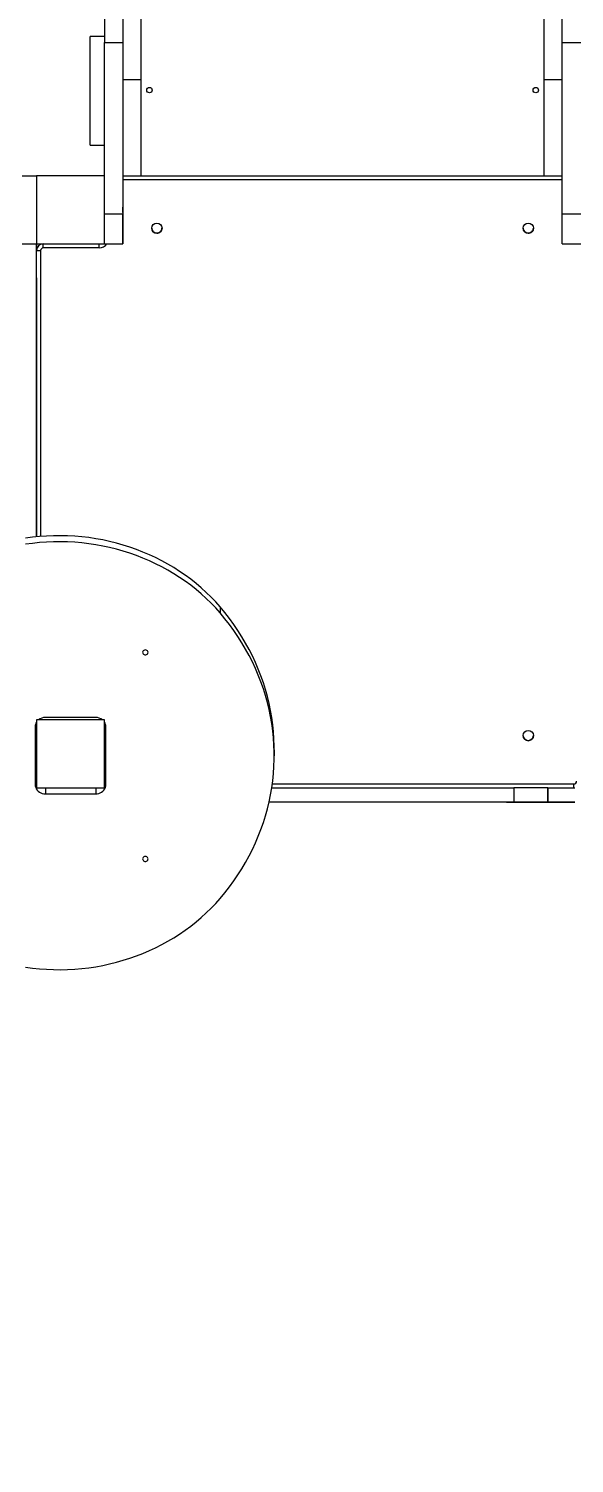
# Model space of a CAD drawing. Header units: millimetres. Extents: x -8422 to 28150, y -6982 to 5510.
# Drawn here: x -3450 to -2648, y 20 to 2129 of the extents above; entities that cross this region are included whole.
import ezdxf

# ---------------------------------------------------------------- set-up
doc = ezdxf.new("R2010")
doc.units = ezdxf.units.MM
for name, color, linetype in [('DIKOM_ОБЪЕКТ', 7, 'Continuous'), ('DIKOM_РАЗМЕР_ЗОНА', 7, 'Continuous'), ('DIKOM_РАЗМЕР_ОБЪЕКТА', 7, 'Continuous')]:
    doc.layers.add(name, color=color, linetype=linetype)
doc.styles.add('style1', font='arial.ttf', dxfattribs={"width": 0.8})
doc.dimstyles.new('1-50', dxfattribs={"dimtxt": 300, "dimasz": 200, "dimexe": 100, "dimexo": 0, "dimgap": 100, "dimtad": 1, "dimdec": 0, "dimtxsty": 'style1', "dimcen": 0, "dimclrd": 7, "dimclre": 7, "dimadec": 1, "dimazin": 2, "dimtfac": 1, "dimtdec": 0, "dimtmove": 1, "dimatfit": 3, "dimfxl": 0, "dimlwd": 25, "dimlwe": 18, "dimarcsym": 0})

# ---------------------------------------------------------------- blocks, each defined once
blk = doc.blocks.new('*D0')
at = {"layer": 'Defpoints', "color": 0, "transparency": 16777216}
for p in [(1363.3, 4015), (-6011, -2710), (-2661.5, -2710)]:
    blk.add_point(p, dxfattribs=at)
at = {"layer": 'DIKOM_РАЗМЕР_ОБЪЕКТА', "color": 7, "lineweight": 18, "transparency": 16777216}
for p, q in [((1363.3, 4015), (-6111, 4015)), ((-2661.5, -2710), (-6111, -2710))]:
    blk.add_line(p, q, dxfattribs=at)
at = {"layer": 'DIKOM_РАЗМЕР_ОБЪЕКТА', "color": 7, "lineweight": 25, "transparency": 16777216}
blk.add_line((-6011, 3815), (-6011, -2510), dxfattribs=at)
at = {"layer": 'DIKOM_РАЗМЕР_ОБЪЕКТА', "color": 7, "transparency": 16777216}
for points in [[(-6044.3, 3815), (-5977.6, 3815), (-6011, 4015)], [(-6044.3, -2510), (-5977.6, -2510), (-6011, -2710)]]:
    blk.add_solid(points, dxfattribs=at)
at = {"layer": 'DIKOM_РАЗМЕР_ОБЪЕКТА', "color": 0, "transparency": 16777216, "insert": (-6264.1, 652.5), "char_height": 300, "attachment_point": 5, "rotation": 90, "style": 'style1'}
blk.add_mtext('6700', dxfattribs=at)
blk = doc.blocks.new('*D1')
at = {"layer": 'Defpoints', "color": 0, "transparency": 16777216}
for p in [(-5348.3, 1737), (6047.5, 1360.2), (6047.5, -3315.3)]:
    blk.add_point(p, dxfattribs=at)
at = {"layer": 'DIKOM_РАЗМЕР_ОБЪЕКТА', "color": 7, "lineweight": 18, "transparency": 16777216}
for p, q in [((-5348.3, 1737), (-5348.3, -3415.3)), ((6047.5, 1360.2), (6047.5, -3415.3))]:
    blk.add_line(p, q, dxfattribs=at)
at = {"layer": 'DIKOM_РАЗМЕР_ОБЪЕКТА', "color": 7, "lineweight": 25, "transparency": 16777216}
blk.add_line((-5148.3, -3315.3), (5847.5, -3315.3), dxfattribs=at)
at = {"layer": 'DIKOM_РАЗМЕР_ОБЪЕКТА', "color": 7, "transparency": 16777216}
for points in [[(-5148.3, -3282), (-5148.3, -3348.7), (-5348.3, -3315.3)], [(5847.5, -3282), (5847.5, -3348.7), (6047.5, -3315.3)]]:
    blk.add_solid(points, dxfattribs=at)
at = {"layer": 'DIKOM_РАЗМЕР_ОБЪЕКТА', "color": 0, "transparency": 16777216, "insert": (349.6, -3062.2), "char_height": 300, "attachment_point": 5, "style": 'style1'}
blk.add_mtext('11400', dxfattribs=at)
blk = doc.blocks.new('*D2')
at = {"layer": 'Defpoints', "color": 0, "transparency": 16777216}
for p in [(8043.9, 833.9), (-7345.5, 649), (8043.9, -5007.3)]:
    blk.add_point(p, dxfattribs=at)
at = {"layer": 'DIKOM_РАЗМЕР_ЗОНА', "color": 7, "lineweight": 18, "transparency": 16777216}
for p, q in [((8043.9, 833.9), (8043.9, -5107.3)), ((-7345.5, 649), (-7345.5, -5107.3))]:
    blk.add_line(p, q, dxfattribs=at)
at = {"layer": 'DIKOM_РАЗМЕР_ЗОНА', "color": 7, "lineweight": 25, "transparency": 16777216}
blk.add_line((-7145.5, -5007.3), (7843.9, -5007.3), dxfattribs=at)
at = {"layer": 'DIKOM_РАЗМЕР_ЗОНА', "color": 7, "transparency": 16777216}
for points in [[(-7145.5, -4974), (-7145.5, -5040.7), (-7345.5, -5007.3)], [(7843.9, -4974), (7843.9, -5040.7), (8043.9, -5007.3)]]:
    blk.add_solid(points, dxfattribs=at)
at = {"layer": 'DIKOM_РАЗМЕР_ЗОНА', "color": 0, "transparency": 16777216, "insert": (349.2, -4754.2), "char_height": 300, "attachment_point": 5, "style": 'style1'}
blk.add_mtext('15400', dxfattribs=at)
blk = doc.blocks.new('*D3')
at = {"layer": 'Defpoints', "color": 0, "transparency": 16777216}
for p in [(620.2, 5510), (-7972, -4607.5), (-3279.2, -4607.5)]:
    blk.add_point(p, dxfattribs=at)
at = {"layer": 'DIKOM_РАЗМЕР_ЗОНА', "color": 7, "lineweight": 18, "transparency": 16777216}
for p, q in [((620.2, 5510), (-8072, 5510)), ((-3279.2, -4607.5), (-8072, -4607.5))]:
    blk.add_line(p, q, dxfattribs=at)
at = {"layer": 'DIKOM_РАЗМЕР_ЗОНА', "color": 7, "lineweight": 25, "transparency": 16777216}
blk.add_line((-7972, 5310), (-7972, -4407.5), dxfattribs=at)
at = {"layer": 'DIKOM_РАЗМЕР_ЗОНА', "color": 7, "transparency": 16777216}
for points in [[(-8005.3, 5310), (-7938.6, 5310), (-7972, 5510)], [(-8005.3, -4407.5), (-7938.6, -4407.5), (-7972, -4607.5)]]:
    blk.add_solid(points, dxfattribs=at)
at = {"layer": 'DIKOM_РАЗМЕР_ЗОНА', "color": 0, "transparency": 16777216, "insert": (-8225.1, 451.3), "char_height": 300, "attachment_point": 5, "rotation": 90, "style": 'style1'}
blk.add_mtext('10100', dxfattribs=at)

msp = doc.modelspace()

# ---------------------------------------------------------------- linework, layer by layer
at = {"layer": 'DIKOM_ОБЪЕКТ', "color": 7, "linetype": 'Continuous', "lineweight": 15}
for p, q in [((-3311.7, 2752.5), (-3311.7, 2054.4)), ((-3284.7, 2054.4), (-3284.7, 2752.5)), ((-2692.7, 2752.5), (-2692.7, 1913)), ((-2665.7, 2054.4), (-2665.7, 2752.5)), ((-3338.7, 2158.9), (-3338.7, 2108.9)), ((-3338.7, 2117.9), (-3359.7, 2117.9)), ((-3359.7, 1957.9), (-3359.7, 2117.9)), ((-3338.7, 2108.9), (-3311.7, 2108.9)), ((-3338.7, 1856.8), (-3338.7, 2108.9)), ((-2665.7, 2108.9), (-2638.7, 2108.9)), ((-3311.7, 2054.4), (-3284.7, 2054.4)), ((-3311.7, 2054.4), (-3311.7, 1813)), ((-3284.7, 1913), (-3284.7, 2054.4)), ((-2692.7, 2054.4), (-2665.7, 2054.4)), ((-2665.7, 1856.8), (-2665.7, 2054.4)), ((-3359.7, 1957.9), (-3338.7, 1957.9)), ((-3459.7, 1913), (-3438.7, 1913)), ((-3438.7, 1913), (-3438.7, 1813)), ((-3338.7, 1913), (-3438.7, 1913)), ((-3338.7, 1813), (-3338.7, 1913)), ((-3338.7, 1913), (-3338.7, 1913)), ((-3311.7, 1913), (-2665.7, 1913)), ((-3311.7, 1913), (-3311.7, 1913)), ((-3311.7, 1913), (-2665.7, 1913)), ((-3311.7, 1912.9), (-3311.7, 1901.3)), ((-3311.7, 1912.9), (-2665.7, 1912.9)), ((-2665.7, 1906.9), (-3311.7, 1906.9)), ((-3338.7, 1856.8), (-3311.7, 1856.8)), ((-2665.7, 1856.8), (-2638.7, 1856.8)), ((-3254.2, 1836.1), (-3254.2, 1836.1)), ((-2708.2, 1836.1), (-2708.2, 1836.1)), ((-3459.7, 1813), (-3438.7, 1813)), ((-3438.7, 1382.1), (-3438.7, 1813)), ((-3438.7, 1813), (-3338.7, 1813)), ((-3438.7, 1813), (-3438.7, 1812.8)), ((-3438.7, 1812.8), (-3438.7, 1803.2)), ((-3438.7, 1812.8), (-3430.2, 1812.8)), ((-3438.7, 1382.1), (-3438.7, 1802.9)), ((-3432.7, 1802.9), (-3432.7, 1382.6)), ((-3428.7, 1812.9), (-3346.7, 1812.9)), ((-3346.7, 1806.9), (-3428.7, 1806.9)), ((-3338.7, 1813), (-3311.7, 1813)), ((-3338.7, 1813), (-3338.7, 1812.9)), ((-3338.7, 1813), (-3338.7, 1812.9)), ((-3338.7, 1812.9), (-3311.7, 1812.9)), ((-3311.7, 1813), (-3311.7, 1812.9)), ((-2665.7, 1813), (-2638.7, 1813)), ((-2665.7, 1813), (-2665.7, 1812.9)), ((-2665.7, 1812.9), (-2638.7, 1812.9)), ((-3168.8, 1279), (-3168.8, 1270.2)), ((-3440.7, 1102.9), (-3440.7, 1017.8)), ((-3438.7, 1113), (-3438.7, 1013)), ((-3338.7, 1113), (-3438.7, 1113)), ((-3351.7, 1116.5), (-3425.7, 1116.5)), ((-3338.7, 1013), (-3338.7, 1113)), ((-3336.7, 1017.8), (-3336.7, 1102.9)), ((-3089.2, 1069.2), (-3089.2, 1060.3)), ((-3438.7, 1013), (-3338.7, 1013)), ((-3425.7, 1013), (-3425.7, 1004.2)), ((-3351.7, 1013), (-3351.7, 1004.2)), ((-3092, 1018.9), (-2648.7, 1018.9)), ((-2737.1, 1013), (-2737.1, 992)), ((-2687.1, 992), (-2687.1, 1013)), ((-2687.1, 1013), (-2687.1, 992)), ((-2687.1, 1013), (-2687.1, 1013)), ((-3425.7, 1004.2), (-3351.7, 1004.2)), ((-2747.6, 991.9), (-2737.1, 991.9)), ((-2687.1, 992), (-2687.1, 992)), ((-2687.1, 991.9), (-2687.1, 992)), ((-2687.1, 992), (-2687.1, 992)), ((-2687.1, 992), (-2687.1, 991.9)), ((-2687.1, 992), (-2687.1, 992))]:
    msp.add_line(p, q, dxfattribs=at)
at = {"layer": 'DIKOM_ОБЪЕКТ', "color": 7, "linetype": 'Continuous', "lineweight": 15, "flags": 128}
for points in [[(-3338.7, 1813), (-3338.7, 1813.2), (-3338.7, 1813.8), (-3338.7, 1814.7), (-3338.7, 1816), (-3338.7, 1817.6), (-3338.7, 1819.6), (-3338.7, 1822), (-3338.7, 1824.6), (-3338.7, 1827.7), (-3338.7, 1831), (-3338.7, 1834.6), (-3338.7, 1838.5), (-3338.7, 1842.7), (-3338.7, 1847.2), (-3338.7, 1851.9), (-3338.7, 1856.8)], [(-3311.7, 1859), (-3311.7, 1859.2), (-3311.7, 1859.7), (-3311.7, 1860.5), (-3311.7, 1861.6), (-3311.7, 1862.7), (-3311.7, 1863.9), (-3311.7, 1865), (-3311.7, 1866), (-3311.7, 1866.6), (-3311.7, 1867), (-3311.7, 1867), (-3311.7, 1866.6), (-3311.7, 1866), (-3311.7, 1865), (-3311.7, 1863.9), (-3311.7, 1862.7), (-3311.7, 1861.6), (-3311.7, 1860.5), (-3311.7, 1859.7), (-3311.7, 1859.2), (-3311.7, 1859)], [(-3311.7, 1859), (-3311.7, 1859.1), (-3311.7, 1859.7), (-3311.7, 1860.5), (-3311.7, 1861.5), (-3311.7, 1862.7), (-3311.7, 1863.8), (-3311.7, 1865), (-3311.7, 1865.9), (-3311.7, 1866.6), (-3311.7, 1866.9), (-3311.7, 1866.9), (-3311.7, 1866.6), (-3311.7, 1865.9), (-3311.7, 1865), (-3311.7, 1863.8), (-3311.7, 1862.7), (-3311.7, 1861.5), (-3311.7, 1860.5), (-3311.7, 1859.7), (-3311.7, 1859.1), (-3311.7, 1859)], [(-3311.7, 1862.9), (-3311.7, 1858.6), (-3311.7, 1854.3), (-3311.7, 1850), (-3311.7, 1845.8), (-3311.7, 1841.8), (-3311.7, 1837.9), (-3311.7, 1834.3), (-3311.7, 1830.8), (-3311.7, 1827.6), (-3311.7, 1824.6), (-3311.7, 1822), (-3311.7, 1819.6), (-3311.7, 1817.6), (-3311.7, 1816), (-3311.7, 1814.7), (-3311.7, 1813.7), (-3311.7, 1813.1), (-3311.7, 1812.9)], [(-3311.7, 1813), (-3311.7, 1813.2), (-3311.7, 1813.8), (-3311.7, 1814.7), (-3311.7, 1816), (-3311.7, 1817.6), (-3311.7, 1819.6), (-3311.7, 1822), (-3311.7, 1824.6), (-3311.7, 1827.7), (-3311.7, 1831), (-3311.7, 1834.6), (-3311.7, 1838.5), (-3311.7, 1842.7), (-3311.7, 1847.2), (-3311.7, 1851.9), (-3311.7, 1856.8)], [(-2665.7, 1813), (-2665.7, 1813.2), (-2665.7, 1813.8), (-2665.7, 1814.7), (-2665.7, 1816), (-2665.7, 1817.6), (-2665.7, 1819.6), (-2665.7, 1822), (-2665.7, 1824.6), (-2665.7, 1827.7), (-2665.7, 1831), (-2665.7, 1834.6), (-2665.7, 1838.5), (-2665.7, 1842.7), (-2665.7, 1847.2), (-2665.7, 1851.9), (-2665.7, 1856.8)], [(-3438.7, 1802.9), (-3438.6, 1802.9), (-3438.2, 1802.9), (-3437.7, 1802.9), (-3436.9, 1802.9), (-3436, 1802.9), (-3435, 1802.9), (-3433.8, 1802.9), (-3432.7, 1802.9)], [(-3428.7, 1806.9), (-3428.7, 1808.1), (-3428.7, 1809.2), (-3428.7, 1810.3), (-3428.7, 1811.2), (-3428.7, 1811.9), (-3428.7, 1812.5), (-3428.7, 1812.8), (-3428.7, 1812.9)], [(-3346.7, 1806.9), (-3346.7, 1808.1), (-3346.7, 1809.2), (-3346.7, 1810.3), (-3346.7, 1811.2), (-3346.7, 1811.9), (-3346.7, 1812.5), (-3346.7, 1812.8), (-3346.7, 1812.9)], [(-3438.7, 1382.1), (-3438.7, 1384.1), (-3438.7, 1394.1), (-3438.7, 1404.2), (-3438.7, 1414.3), (-3438.7, 1424.5), (-3438.7, 1434.7), (-3438.7, 1445), (-3438.7, 1455.3), (-3438.7, 1465.6), (-3438.7, 1475.9), (-3438.7, 1486.2), (-3438.7, 1496.4), (-3438.7, 1506.6), (-3438.7, 1516.8), (-3438.7, 1526.9), (-3438.7, 1536.9), (-3438.7, 1546.9), (-3438.7, 1556.7), (-3438.7, 1566.4), (-3438.7, 1576), (-3438.7, 1585.5), (-3438.7, 1594.8), (-3438.7, 1604), (-3438.7, 1613), (-3438.7, 1621.9), (-3438.7, 1630.5), (-3438.7, 1638.9), (-3438.7, 1647.2), (-3438.7, 1655.2), (-3438.7, 1663), (-3438.7, 1670.5), (-3438.7, 1677.9), (-3438.7, 1684.9), (-3438.7, 1691.7), (-3438.7, 1698.2), (-3438.7, 1704.5), (-3438.7, 1710.5), (-3438.7, 1716.1), (-3438.7, 1721.5), (-3438.7, 1726.6), (-3438.7, 1731.4), (-3438.7, 1735.8), (-3438.7, 1739.9), (-3438.7, 1743.7), (-3438.7, 1747.2), (-3438.7, 1750.3), (-3438.7, 1753.1), (-3438.7, 1755.6), (-3438.7, 1757.7), (-3438.7, 1759.4), (-3438.7, 1760.8), (-3438.7, 1761.9), (-3438.7, 1762.6), (-3438.7, 1762.9), (-3438.7, 1762.9), (-3438.7, 1762.6), (-3438.7, 1761.9), (-3438.7, 1760.8), (-3438.7, 1759.4), (-3438.7, 1757.6), (-3438.7, 1755.5), (-3438.7, 1753.1), (-3438.7, 1750.3), (-3438.7, 1747.2), (-3438.7, 1743.7), (-3438.7, 1739.9), (-3438.7, 1735.8), (-3438.7, 1731.3), (-3438.7, 1726.6), (-3438.7, 1721.5), (-3438.7, 1716.1), (-3438.7, 1710.4), (-3438.7, 1704.5), (-3438.7, 1698.2), (-3438.7, 1691.7), (-3438.7, 1684.9), (-3438.7, 1677.8), (-3438.7, 1670.5), (-3438.7, 1662.9), (-3438.7, 1655.1), (-3438.7, 1647.1), (-3438.7, 1638.9), (-3438.7, 1630.4), (-3438.7, 1621.8), (-3438.7, 1613), (-3438.7, 1603.9), (-3438.7, 1594.8), (-3438.7, 1585.4), (-3438.7, 1576), (-3438.7, 1566.4), (-3438.7, 1556.6), (-3438.7, 1546.8), (-3438.7, 1536.9), (-3438.7, 1526.8), (-3438.7, 1516.7), (-3438.7, 1506.6), (-3438.7, 1496.4), (-3438.7, 1486.1), (-3438.7, 1475.8), (-3438.7, 1465.5), (-3438.7, 1455.2), (-3438.7, 1444.9), (-3438.7, 1434.7), (-3438.7, 1424.4), (-3438.7, 1414.2), (-3438.7, 1404.1), (-3438.7, 1394), (-3438.7, 1384.1), (-3438.7, 1382.1)], [(-3168.8, 1279), (-3175.3, 1286.4), (-3182.1, 1293.5), (-3189.2, 1300.4), (-3196.6, 1307.1), (-3204.2, 1313.5), (-3212, 1319.7), (-3220.1, 1325.7), (-3228.4, 1331.4), (-3236.9, 1336.8), (-3245.6, 1342), (-3254.5, 1346.9), (-3263.6, 1351.5), (-3272.8, 1355.8), (-3282.2, 1359.8), (-3291.8, 1363.5), (-3301.5, 1366.9), (-3311.3, 1370.1), (-3321.2, 1372.9), (-3331.3, 1375.3), (-3341.4, 1377.5), (-3351.6, 1379.4), (-3361.9, 1380.9), (-3372.2, 1382.1), (-3382.5, 1383), (-3392.9, 1383.5), (-3403.3, 1383.8), (-3413.7, 1383.7), (-3424.1, 1383.2), (-3434.5, 1382.5), (-3444.8, 1381.4), (-3455.1, 1380)], [(-3168.8, 1270.2), (-3175.3, 1277.5), (-3182.1, 1284.6), (-3189.2, 1291.5), (-3196.6, 1298.2), (-3204.2, 1304.7), (-3212, 1310.9), (-3220.1, 1316.8), (-3228.4, 1322.5), (-3236.9, 1327.9), (-3245.6, 1333.1), (-3254.5, 1338), (-3263.6, 1342.6), (-3272.8, 1346.9), (-3282.2, 1350.9), (-3291.8, 1354.6), (-3301.5, 1358.1), (-3311.3, 1361.2), (-3321.2, 1364), (-3331.3, 1366.5), (-3341.4, 1368.6), (-3351.6, 1370.5), (-3361.9, 1372), (-3372.2, 1373.2), (-3382.5, 1374.1), (-3392.9, 1374.7), (-3403.3, 1374.9), (-3413.7, 1374.8), (-3424.1, 1374.4), (-3434.5, 1373.6), (-3444.8, 1372.5), (-3455.1, 1371.1)], [(-3089.2, 1069.2), (-3089.2, 1074.4), (-3089.6, 1085), (-3090.3, 1095.4), (-3091.4, 1105.9), (-3092.8, 1116.3), (-3094.6, 1126.7), (-3096.7, 1137.1), (-3099.2, 1147.3), (-3102, 1157.5), (-3105.2, 1167.6), (-3108.7, 1177.7), (-3112.6, 1187.6), (-3116.7, 1197.4), (-3121.3, 1207.1), (-3126.1, 1216.6), (-3131.3, 1226), (-3136.8, 1235.3), (-3142.6, 1244.4), (-3148.7, 1253.3), (-3155.1, 1262.1), (-3161.8, 1270.7), (-3168.8, 1279)], [(-3168.8, 850.5), (-3161.8, 858.8), (-3155.1, 867.4), (-3148.7, 876.2), (-3142.6, 885.1), (-3136.8, 894.2), (-3131.3, 903.5), (-3126.1, 912.9), (-3121.3, 922.5), (-3116.7, 932.1), (-3112.6, 941.9), (-3108.7, 951.8), (-3105.2, 961.9), (-3102, 972), (-3099.2, 982.2), (-3096.7, 992.4), (-3094.6, 1002.8), (-3092.8, 1013.2), (-3091.4, 1023.6), (-3090.3, 1034.1), (-3089.6, 1044.6), (-3089.2, 1055.1), (-3089.2, 1065.6), (-3089.6, 1076.1), (-3090.3, 1086.6), (-3091.4, 1097), (-3092.8, 1107.5), (-3094.6, 1117.9), (-3096.7, 1128.2), (-3099.2, 1138.5), (-3102, 1148.7), (-3105.2, 1158.8), (-3108.7, 1168.8), (-3112.6, 1178.7), (-3116.7, 1188.5), (-3121.3, 1198.2), (-3126.1, 1207.7), (-3131.3, 1217.1), (-3136.8, 1226.4), (-3142.6, 1235.5), (-3148.7, 1244.4), (-3155.1, 1253.2), (-3161.8, 1261.8), (-3168.8, 1270.2)], [(-3278.7, 1215.8), (-3279.8, 1215.6), (-3280.9, 1215.1), (-3281.8, 1214.4), (-3282.4, 1213.5), (-3282.7, 1212.4), (-3282.6, 1211.3), (-3282.1, 1210.3), (-3281.4, 1209.5), (-3280.4, 1208.9), (-3279.3, 1208.6), (-3278.1, 1208.6), (-3276.9, 1208.9), (-3275.9, 1209.5), (-3275.2, 1210.3), (-3274.8, 1211.3), (-3274.7, 1212.4), (-3274.9, 1213.5), (-3275.5, 1214.4), (-3276.4, 1215.1), (-3277.5, 1215.6), (-3278.7, 1215.8)], [(-3440.7, 1017.8), (-3440.5, 1015.6), (-3439.9, 1013.6), (-3439, 1011.6), (-3437.8, 1009.8), (-3436.3, 1008.1), (-3434.5, 1006.8), (-3432.5, 1005.6), (-3430.3, 1004.8), (-3428, 1004.3), (-3425.7, 1004.2)], [(-3351.7, 1004.2), (-3349.3, 1004.3), (-3347, 1004.8), (-3344.9, 1005.6), (-3342.9, 1006.8), (-3341.1, 1008.1), (-3339.5, 1009.8), (-3338.3, 1011.6), (-3337.4, 1013.6), (-3336.9, 1015.6), (-3336.7, 1017.8)], [(-3092.8, 1013), (-3090.2, 1013), (-3060.8, 1013), (-3031.3, 1013), (-3001.8, 1013), (-2972.4, 1013), (-2942.9, 1013), (-2913.4, 1013), (-2884, 1013), (-2854.6, 1013), (-2825.2, 1013), (-2795.8, 1013), (-2766.4, 1013), (-2737.1, 1013)], [(-2687.1, 1013), (-2687.3, 1013), (-2687.9, 1013), (-2688.8, 1013), (-2690.1, 1013), (-2691.8, 1013), (-2693.8, 1013), (-2696.1, 1013), (-2698.8, 1013), (-2701.7, 1013), (-2705, 1013), (-2708.4, 1013), (-2712.1, 1013), (-2716, 1013), (-2720, 1013), (-2724.2, 1013), (-2728.4, 1013), (-2732.7, 1013), (-2737.1, 1013)], [(-2687.1, 1013), (-2686.9, 1013), (-2686.3, 1013), (-2685.4, 1013), (-2684.1, 1013), (-2682.4, 1013), (-2680.4, 1013), (-2678, 1013), (-2675.4, 1013), (-2672.5, 1013), (-2669.3, 1013), (-2666, 1013), (-2662.4, 1013), (-2658.7, 1013), (-2654.9, 1013), (-2651, 1013), (-2647.1, 1013)], [(-2648.7, 1012.9), (-2648.7, 1013.1), (-2648.7, 1013.4), (-2648.7, 1014), (-2648.7, 1014.7), (-2648.7, 1015.6), (-2648.7, 1016.6), (-2648.7, 1017.8), (-2648.7, 1018.9)], [(-2737.1, 992), (-2766.4, 992), (-2795.8, 992), (-2825.2, 992), (-2854.6, 992), (-2884, 992), (-2913.4, 992), (-2942.9, 992), (-2972.4, 992), (-3001.8, 992), (-3031.3, 992), (-3060.8, 992), (-3090.2, 992), (-3096.8, 992)], [(-2687.1, 992), (-2687.3, 992), (-2687.9, 992), (-2688.8, 992), (-2690.1, 992), (-2691.8, 992), (-2693.8, 992), (-2696.1, 992), (-2698.8, 992), (-2701.7, 992), (-2705, 992), (-2708.4, 992), (-2712.1, 992), (-2716, 992), (-2720, 992), (-2724.2, 992), (-2728.4, 992), (-2732.7, 992), (-2737.1, 992)], [(-2737.1, 991.9), (-2732.7, 991.9), (-2728.4, 991.9), (-2724.2, 991.9), (-2720, 991.9), (-2716, 991.9), (-2712.1, 991.9), (-2708.4, 991.9), (-2705, 991.9), (-2701.7, 991.9), (-2698.8, 991.9), (-2696.1, 991.9), (-2693.8, 991.9), (-2691.8, 991.9), (-2690.1, 991.9), (-2688.8, 991.9), (-2687.9, 991.9), (-2687.3, 991.9), (-2687.1, 991.9)], [(-2687.1, 992), (-2686.9, 992), (-2686.3, 992), (-2685.4, 992), (-2684.1, 992), (-2682.4, 992), (-2680.4, 992), (-2678, 992), (-2675.4, 992), (-2672.5, 992), (-2669.3, 992), (-2666, 992), (-2662.4, 992), (-2658.7, 992), (-2654.9, 992), (-2651, 992), (-2647.1, 992)], [(-2647.1, 992), (-2651, 992), (-2654.9, 992), (-2658.7, 992), (-2662.4, 992), (-2666, 992), (-2669.3, 992), (-2672.5, 992), (-2675.4, 992), (-2678, 992), (-2680.4, 992), (-2682.4, 992), (-2684.1, 992), (-2685.4, 992), (-2686.3, 992), (-2686.9, 992), (-2687.1, 992)], [(-2687.1, 992), (-2686.9, 992), (-2686.3, 992), (-2685.4, 992), (-2684.1, 992), (-2682.4, 992), (-2680.4, 992), (-2678, 992), (-2675.4, 992), (-2672.5, 992), (-2669.3, 992), (-2666, 992), (-2662.4, 992), (-2658.7, 992), (-2654.9, 992), (-2651, 992), (-2647.1, 992)], [(-2647.1, 992), (-2651, 992), (-2654.9, 992), (-2658.7, 992), (-2662.4, 992), (-2666, 992), (-2669.3, 992), (-2672.5, 992), (-2675.4, 992), (-2678, 992), (-2680.4, 992), (-2682.4, 992), (-2684.1, 992), (-2685.4, 992), (-2686.3, 992), (-2686.9, 992), (-2687.1, 992)], [(-3278.7, 912.1), (-3279.8, 912), (-3280.9, 911.5), (-3281.8, 910.7), (-3282.4, 909.8), (-3282.7, 908.8), (-3282.6, 907.7), (-3282.1, 906.7), (-3281.4, 905.8), (-3280.4, 905.2), (-3279.3, 904.9), (-3278.1, 904.9), (-3276.9, 905.2), (-3275.9, 905.8), (-3275.2, 906.7), (-3274.8, 907.7), (-3274.7, 908.8), (-3274.9, 909.8), (-3275.5, 910.7), (-3276.4, 911.5), (-3277.5, 912), (-3278.7, 912.1)], [(-3455.1, 749.5), (-3444.8, 748.1), (-3434.5, 747), (-3424.1, 746.3), (-3413.7, 745.8), (-3403.3, 745.7), (-3392.9, 746), (-3382.5, 746.5), (-3372.2, 747.4), (-3361.9, 748.6), (-3351.6, 750.1), (-3341.4, 752), (-3331.3, 754.2), (-3321.2, 756.6), (-3311.3, 759.5), (-3301.5, 762.6), (-3291.8, 766), (-3282.2, 769.7), (-3272.8, 773.7), (-3263.6, 778), (-3254.5, 782.6), (-3245.6, 787.5), (-3236.9, 792.7), (-3228.4, 798.1), (-3220.1, 803.8), (-3212, 809.8), (-3204.2, 816), (-3196.6, 822.4), (-3189.2, 829.1), (-3182.1, 836), (-3175.3, 843.1), (-3168.8, 850.5)]]:
    msp.add_lwpolyline(points, dxfattribs=at)
at = {"layer": 'DIKOM_ОБЪЕКТ', "color": 7, "linetype": 'Continuous', "lineweight": 15}
for centre, radius in [((-3272.7, 2038.9), 4), ((-2704.7, 2038.9), 4), ((-3261.7, 1835.9), 7.5), ((-2715.7, 1835.9), 7.5), ((-2715.7, 1089.9), 7.5)]:
    msp.add_circle(centre, radius, dxfattribs=at)
for centre, radius, start, end in [((-3261.7, 1835.9), 7.5, 181.1812, 270), ((-3261.7, 1835.9), 7.5, 270, 1.1812), ((-2715.7, 1835.9), 7.5, 181.1812, 270), ((-2715.7, 1835.9), 7.5, 270, 1.1812), ((-3428.7, 1802.9), 10, 90, 180), ((-3428.7, 1802.9), 4, 90, 180), ((-3346.7, 1820.9), 14, 270, 325.1812), ((-3428, 1102.8), 12.7, 147.3487, 179.7238), ((-3425.8, 1100.7), 15.8, 89.4862, 128.4009), ((-3351.6, 1100.5), 16, 51.7879, 90.3177), ((-3349.3, 1102.8), 12.7, 0.2762, 32.6513), ((-2715.7, 1089.9), 7.5, 181.1812, 270), ((-2715.7, 1089.9), 7.5, 270, 1.1812), ((-3428, 1026.7), 12.7, 180.2762, 212.6513), ((-3349.3, 1026.7), 12.7, 327.3487, 359.7238), ((-2648.7, 1022.9), 4, 270, 360)]:
    msp.add_arc(centre, radius, start, end, dxfattribs=at)

# ---------------------------------------------------------------- dimensions: what is measured, and where the dimension line sits
at = {"layer": 'DIKOM_РАЗМЕР_ЗОНА'}
dim = msp.add_linear_dim(base=(-7972, -4607.5), p1=(620.2, 5510), p2=(-3279.2, -4607.5), angle=90, text='10100', dimstyle='1-50', override={"dimscale": 1, "dimtix": 0, "dimtofl": 1, "dimtmove": 1, "dimatfit": 3}, dxfattribs=at)
dim.commit()
dim.dimension.update_dxf_attribs({"geometry": '*D3', "text_midpoint": (-8225.1, 451.3)})
dim = msp.add_linear_dim(base=(8043.9, -5007.3), p1=(-7345.5, 649), p2=(8043.9, 833.9), text='15400', dimstyle='1-50', override={"dimscale": 1, "dimtix": 0, "dimtofl": 1, "dimtmove": 1, "dimatfit": 3}, dxfattribs=at)
dim.commit()
dim.dimension.update_dxf_attribs({"geometry": '*D2', "text_midpoint": (349.2, -4754.2)})
at = {"layer": 'DIKOM_РАЗМЕР_ОБЪЕКТА'}
dim = msp.add_linear_dim(base=(-6011, -2710), p1=(1363.3, 4015), p2=(-2661.5, -2710), angle=90, text='6700', dimstyle='1-50', override={"dimscale": 1, "dimtix": 0, "dimtofl": 1, "dimtmove": 1, "dimatfit": 3}, dxfattribs=at)
dim.commit()
dim.dimension.update_dxf_attribs({"geometry": '*D0', "text_midpoint": (-6264.1, 652.5)})
dim = msp.add_linear_dim(base=(6047.5, -3315.3), p1=(-5348.3, 1737), p2=(6047.5, 1360.2), text='11400', dimstyle='1-50', override={"dimscale": 1, "dimtix": 0, "dimtofl": 1, "dimtmove": 1, "dimatfit": 3}, dxfattribs=at)
dim.commit()
dim.dimension.update_dxf_attribs({"geometry": '*D1', "text_midpoint": (349.6, -3062.2)})

doc.saveas('drawing.dxf')
